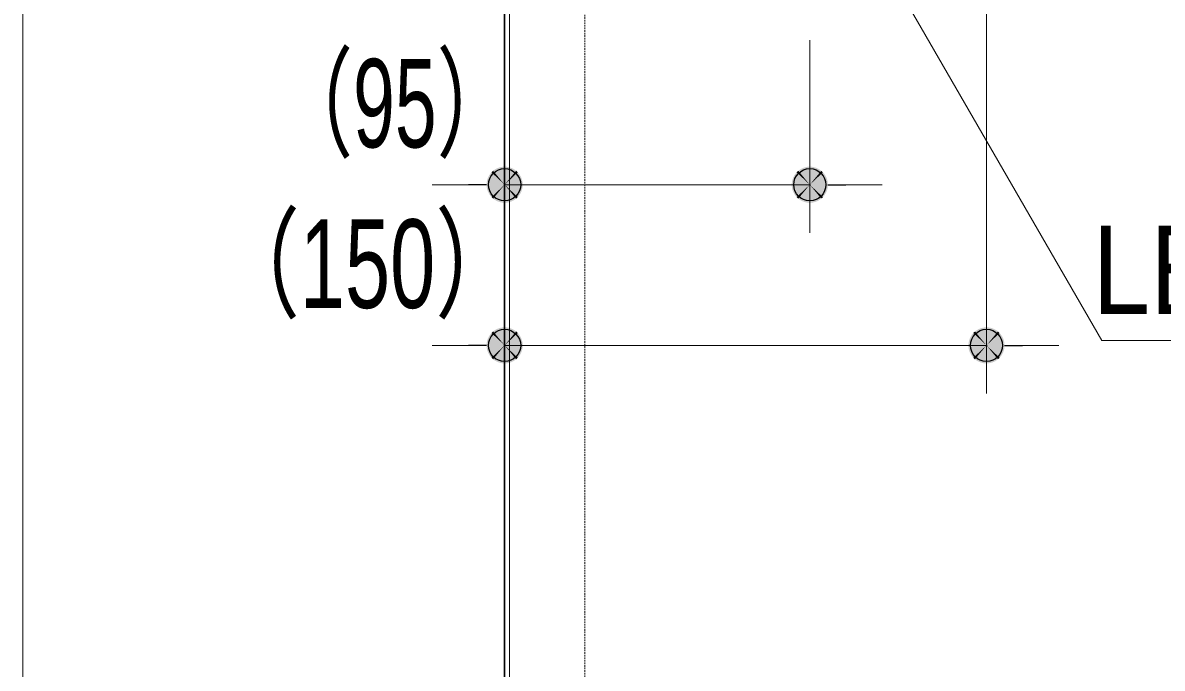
# Model space of a CAD drawing. Units: millimetres, scale not verified. Extents: x -4547 to 4547, y -2284 to 2284.
# Drawn here: x -3439.6 to -3084.9, y -1298 to -1097.1 of the extents above; entities that cross this region are included whole.
import ezdxf
from ezdxf.enums import TextEntityAlignment as Align

# ---------------------------------------------------------------- set-up
doc = ezdxf.new("R2010")
doc.units = ezdxf.units.MM
doc.header["$LTSCALE"] = 20
doc.header["$PDMODE"] = 32
doc.header["$PDSIZE"] = 10
doc.linetypes.add('USER1', pattern=[0.8, 0.5, -0.3])
for name, color, linetype, lineweight in [('0-1_3一般', 7, 'Continuous', 15), ('0-2_2寸法-1', 7, 'Continuous', 15), ('0-3_0', 7, 'Continuous', 25), ('0-5_2寸法-2', 7, 'Continuous', 15), ('0-6_2寸法-3', 7, 'Continuous', 15)]:
    doc.layers.add(name, color=color, linetype=linetype, lineweight=lineweight)
doc.layers.add('0-4_Defpoints', color=7, linetype='Continuous')
doc.styles.add('ＭＳ Ｐゴシック', font='')
doc.styles.get('ＭＳ Ｐゴシック').set_extended_font_data('MS PGothic')

# ---------------------------------------------------------------- blocks, each defined once
blk = doc.blocks.new('グループ-25')
at = {"layer": '0-1_3一般', "lineweight": 30}
blk.add_lwpolyline([(-38980, -12000), (-17000, -12000), (-17000, -28000), (-38980, -28000)], close=True, dxfattribs=at)
at = {"layer": '0-1_3一般'}
blk.add_lwpolyline([(-38950, -12030), (-17030, -12030), (-17030, -27970), (-38950, -27970)], close=True, dxfattribs=at)
at = {"layer": '0-1_3一般', "linetype": 'USER1'}
blk.add_lwpolyline([(-38480, -12530), (-17500, -12530), (-17500, -27470), (-38480, -27470)], close=True, dxfattribs=at)
blk = doc.blocks.new('_Dot')
at = {"layer": '0-3_0'}
blk.add_line((-10, 0), (-20, 0), dxfattribs=at)
for points in [[(0, 0), (-8.09, 5.88), (-7.29, 6.85)], [(0, 0), (-7.29, 6.85), (-6.37, 7.71)], [(0, 0), (-6.37, 7.71), (-5.36, 8.44)], [(0, 0), (-5.36, 8.44), (-4.26, 9.05)], [(0, 0), (-4.26, 9.05), (-3.09, 9.51)], [(0, 0), (-3.09, 9.51), (-1.87, 9.82)], [(0, 0), (-1.87, 9.82), (-0.63, 9.98)], [(0, 0), (-0.63, 9.98), (0.63, 9.98)], [(0, 0), (0.63, 9.98), (1.87, 9.82)], [(0, 0), (1.87, 9.82), (3.09, 9.51)], [(0, 0), (3.09, 9.51), (4.26, 9.05)], [(0, 0), (4.26, 9.05), (5.36, 8.44)], [(0, 0), (5.36, 8.44), (6.37, 7.71)], [(0, 0), (6.37, 7.71), (7.29, 6.85)], [(0, 0), (7.29, 6.85), (8.09, 5.88)], [(0, 0), (-10, 0), (-9.92, 1.25)], [(0, 0), (-9.92, -1.25), (-10, 0)], [(0, 0), (-9.92, 1.25), (-9.69, 2.49)], [(0, 0), (-9.69, -2.49), (-9.92, -1.25)], [(0, 0), (-9.69, 2.49), (-9.3, 3.68)], [(0, 0), (-9.3, -3.68), (-9.69, -2.49)], [(0, 0), (-9.3, 3.68), (-8.76, 4.82)], [(0, 0), (-8.76, -4.82), (-9.3, -3.68)], [(0, 0), (-8.76, 4.82), (-8.09, 5.88)], [(0, 0), (-8.09, -5.88), (-8.76, -4.82)], [(0, 0), (-7.29, -6.85), (-8.09, -5.88)], [(0, 0), (-6.37, -7.71), (-7.29, -6.85)], [(0, 0), (-5.36, -8.44), (-6.37, -7.71)], [(0, 0), (-4.26, -9.05), (-5.36, -8.44)], [(0, 0), (-3.09, -9.51), (-4.26, -9.05)], [(0, 0), (-1.87, -9.82), (-3.09, -9.51)], [(0, 0), (-0.63, -9.98), (-1.87, -9.82)], [(0, 0), (0.63, -9.98), (-0.63, -9.98)], [(0, 0), (8.09, 5.88), (8.76, 4.82)], [(0, 0), (8.76, 4.82), (9.3, 3.68)], [(0, 0), (9.3, 3.68), (9.69, 2.49)], [(0, 0), (9.69, 2.49), (9.92, 1.25)], [(0, 0), (9.92, 1.25), (10, 0)], [(0, 0), (1.87, -9.82), (0.63, -9.98)], [(0, 0), (3.09, -9.51), (1.87, -9.82)], [(0, 0), (4.26, -9.05), (3.09, -9.51)], [(0, 0), (5.36, -8.44), (4.26, -9.05)], [(0, 0), (6.37, -7.71), (5.36, -8.44)], [(0, 0), (7.29, -6.85), (6.37, -7.71)], [(0, 0), (8.09, -5.88), (7.29, -6.85)], [(0, 0), (8.76, -4.82), (8.09, -5.88)], [(0, 0), (9.3, -3.68), (8.76, -4.82)], [(0, 0), (9.69, -2.49), (9.3, -3.68)], [(0, 0), (9.92, -1.25), (9.69, -2.49)], [(0, 0), (10, 0), (9.92, -1.25)]]:
    blk.add_solid(points, dxfattribs=at)

msp = doc.modelspace()

# ---------------------------------------------------------------- linework, layer by layer
at = {"layer": '0-2_2寸法-1'}
msp.add_line((-3439.63, -611.26), (-3439.63, -1388.74), dxfattribs=at)
at = {"layer": '0-4_Defpoints'}
for p in [(-3289.63, -1147.5), (-3194.63, -1147.5), (-3289.63, -1197.5), (-3139.63, -1197.5)]:
    msp.add_point(p, dxfattribs=at)
at = {"layer": '0-5_2寸法-2'}
for p, q in [((-3139.63, -1065), (-3139.63, -1212.5)), ((-3194.63, -1102.5), (-3194.63, -1162.5)), ((-3289.63, -1132.5), (-3289.43, -1132.5)), ((-3300.88, -1147.5), (-3312.14, -1147.5)), ((-3289.63, -1147.5), (-3194.63, -1147.5)), ((-3183.37, -1147.5), (-3172.11, -1147.5)), ((-3289.63, -1182.5), (-3289.43, -1182.5)), ((-3300.88, -1197.5), (-3312.14, -1197.5)), ((-3289.63, -1197.5), (-3139.63, -1197.5)), ((-3128.37, -1197.5), (-3117.11, -1197.5))]:
    msp.add_line(p, q, dxfattribs=at)
at = {"layer": '0-6_2寸法-3'}
msp.add_lwpolyline([(-2844.18, -1196.03), (-3103.76, -1196.03), (-3194.63, -1038.65)], dxfattribs=at)

# ---------------------------------------------------------------- block references
at = {"layer": '0-1_3一般', "xscale": 0.05, "yscale": 0.05}
msp.add_blockref('グループ-25', (-1340.63, 0), dxfattribs=at)
at = {"layer": '0-5_2寸法-2', "xscale": 0.5627563, "yscale": 0.5627563}
for p in [(-3289.63, -1147.5), (-3289.63, -1197.5)]:
    msp.add_blockref('_Dot', p, dxfattribs=at)
at = {"layer": '0-5_2寸法-2', "xscale": 0.5627563, "yscale": 0.5627563, "rotation": 180}
for p in [(-3194.63, -1147.5), (-3139.63, -1197.5)]:
    msp.add_blockref('_Dot', p, dxfattribs=at)

# ---------------------------------------------------------------- texts
at = {"layer": '0-5_2寸法-2', "style": 'ＭＳ Ｐゴシック'}
for s, height, width, p in [('（95）', 27.51, 0.65, (-3361.2, -1144.13)), ('（150）', 27.57, 0.7, (-3379.68, -1194.13))]:
    msp.add_text(s, height=height, dxfattribs=dict(at, width=width)).set_placement(p, align=Align.BOTTOM_LEFT)
at = {"layer": '0-6_2寸法-3', "style": 'ＭＳ Ｐゴシック', "width": 0.9}
msp.add_text('LED電源ユニット', height=27.51, dxfattribs=at).set_placement((-3106.65, -1196), align=Align.BOTTOM_LEFT)

doc.saveas('drawing.dxf')
